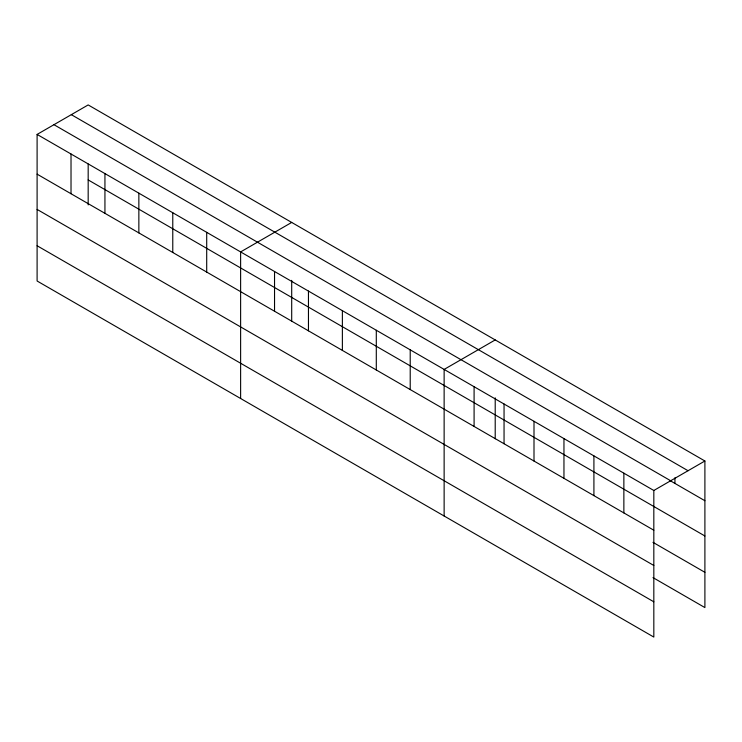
<?xml version="1.0" encoding="UTF-8"?>
<svg xmlns="http://www.w3.org/2000/svg" width="742" height="742" viewBox="0 0 742 742"><rect width="100%" height="100%" fill="white"/><g stroke="black" fill="none" stroke-linecap="round" stroke-linejoin="round"><path stroke-width="1.11" d="M88.177 204.903L88.177 164.001M37.1 134.423L653.823 490.481L653.823 637.072L37.1 281.005L37.1 134.423L88.177 104.928L704.9 460.995L704.9 607.577L652.979 577.601M291.699 222.433L240.621 251.918L240.621 398.51M495.211 339.929L444.133 369.423L444.133 516.005M653.823 490.481L704.9 460.995M71.325 114.667L688.047 470.725M53.953 124.693L670.675 480.751M669.952 480.547L704.9 500.729M88.177 179.926L704.9 535.984M37.1 174.157L653.823 530.215M652.979 542.337L704.9 572.314M37.1 209.42L653.823 565.478M37.1 245.75L653.823 601.808M674.942 477.755L674.942 483.432M623.864 473.183L623.864 512.917M593.915 455.894L593.915 495.628M563.957 438.596L563.957 478.33M533.999 421.308L533.999 461.042M504.05 404.01L504.05 443.744M495.211 397.86L495.211 438.772M474.092 386.712L474.092 426.446M410.215 349.834L410.215 389.569M376.296 330.255L376.296 369.989M342.377 310.666L342.377 350.4M308.459 291.087L308.459 330.821M291.699 280.365L291.699 321.267M274.54 271.507L274.54 311.241M206.703 232.339L206.703 272.073M172.775 212.75L172.775 252.484M138.856 193.17L138.856 232.905M104.937 173.591L104.937 213.325M71.019 154.002L71.019 193.736"/></g></svg>
